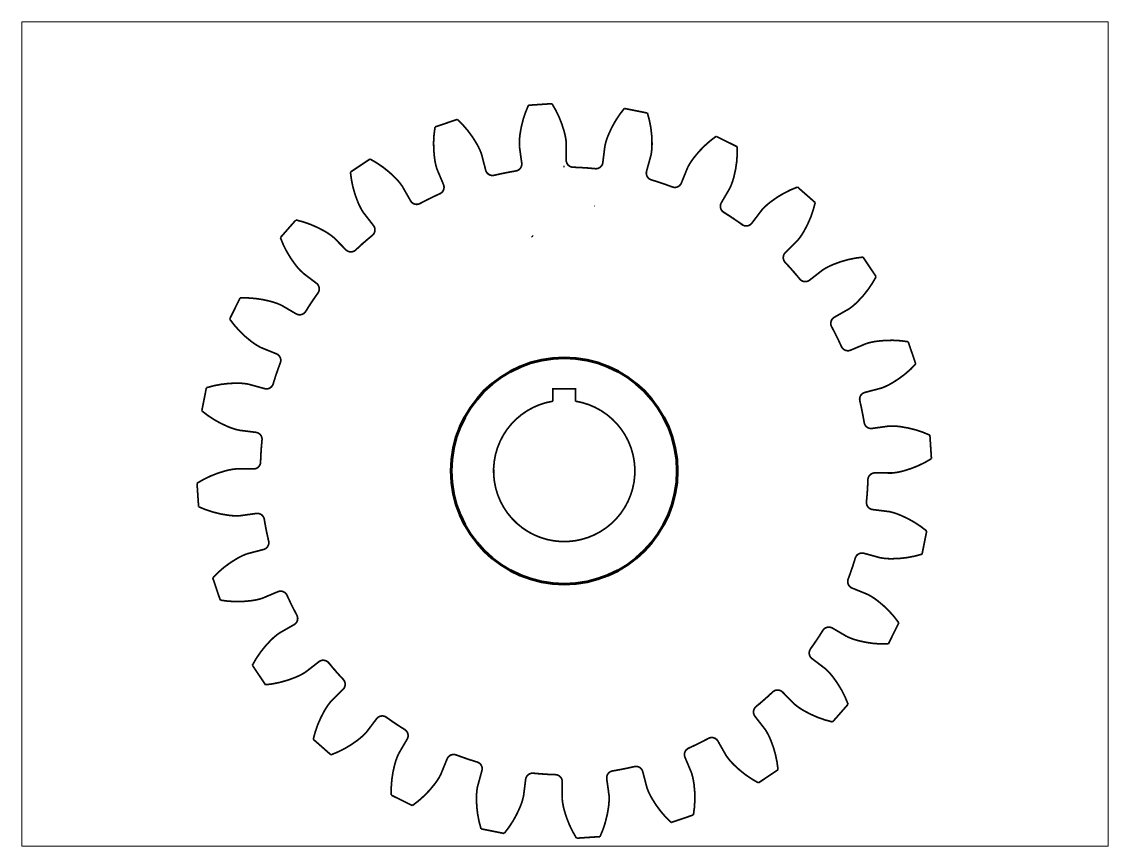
# Paper-space layout 'Presentación1' of a CAD drawing. Header units: millimetres. Extents: x 26 to 231, y 20 to 176.
# The model-space entities are those that its viewports show. They can reach past a viewport. Long polylines and large blocks are cut down to what shows.
import ezdxf

# ---------------------------------------------------------------- set-up
doc = ezdxf.new("R2010")
doc.units = ezdxf.units.MM
doc.layers.add('Capa1', color=7, linetype='Continuous', lineweight=60)

msp = doc.modelspace()

# ---------------------------------------------------------------- linework, layer by layer
msp.add_line((200, 169), (204, 169))
at = {"const_width": 0.6}
for points in [[(230.83, 242.98, -0.018199), (238.24, 240.47, 0.018199), (230.83, 242.98, -0.407572), (229.13, 246.04), (230.73, 251.86, 0.045507), (231.06, 255.91, 0.074831), (229.44, 266.62), (221.26, 268.25, 0.074831), (215.66, 258.97, 0.045507), (214.41, 255.1), (213.66, 249.12, -0.407572), (210.93, 246.94, 0.018199), (203.12, 247.45, -0.407572), (200.7, 249.97), (200.73, 256, 0.045507), (200, 260, 0.074831), (195.66, 269.93), (187.34, 269.38, 0.074831), (184.34, 258.97, 0.045507), (184.13, 254.91), (184.96, 248.94, -0.407572), (182.88, 246.13, 0.018199), (175.21, 244.6, -0.018199), (182.88, 246.13)], [(155.99, 238.08, 0.018199), (148.98, 234.62, -0.018199), (155.99, 238.08, 0.407572), (157.27, 241.33), (154.93, 246.89, -0.045507), (154.08, 250.87, -0.074831), (154.29, 261.7), (162.18, 264.38, -0.074831), (168.94, 255.91, -0.045507), (170.69, 252.24), (172.21, 246.4, 0.407572), (175.21, 244.6)], [(238.24, 240.47, 0.407572), (241.44, 241.86), (243.71, 247.45, -0.045507), (245.92, 250.87, -0.074831), (253.73, 258.38), (261.21, 254.69, -0.074831), (260, 243.92, -0.045507), (258.63, 240.09), (255.59, 234.89, 0.407572), (256.43, 231.5, -0.018199), (262.94, 227.15, 0.407572), (266.39, 227.67), (270.03, 232.47, -0.045507), (273.05, 235.2, -0.074831), (282.54, 240.44), (288.8, 234.94, -0.074831), (284.85, 224.85, -0.045507), (282.54, 221.5), (278.25, 217.27, 0.407572), (278.19, 213.77, -0.018199), (283.35, 207.89, 0.407572), (286.82, 207.5), (291.58, 211.2, -0.045507), (295.2, 213.05, -0.074831), (305.72, 215.65), (310.35, 208.72, -0.074831), (303.92, 200, -0.045507), (300.82, 197.36), (295.58, 194.38, 0.407572), (294.62, 191.02, -0.018199), (298.08, 184.01, 0.407572), (301.33, 182.73), (306.89, 185.07, -0.045507), (310.87, 185.92, -0.074831), (321.7, 185.71), (324.38, 177.82, -0.074831), (315.91, 171.06, -0.045507), (312.24, 169.31), (306.4, 167.79)], [(132.11, 223.35, 0.407572), (132.5, 226.82), (128.8, 231.58, -0.045507), (126.95, 235.2, -0.074831), (124.35, 245.72), (131.28, 250.35, -0.074831), (140, 243.92, -0.045507), (142.64, 240.82), (145.62, 235.58, 0.407572), (148.98, 234.62)], [(99.53, 178.24, 0.407572), (98.14, 181.44), (92.55, 183.71, -0.045507), (89.13, 185.92, -0.074831), (81.62, 193.73), (85.31, 201.21, -0.074831), (96.08, 200, -0.045507), (99.91, 198.63), (105.11, 195.59, 0.407572), (108.5, 196.43, -0.018199), (112.85, 202.94, 0.407572), (112.33, 206.39), (107.53, 210.03, -0.045507), (104.8, 213.05, -0.074831), (99.56, 222.54), (105.06, 228.8, -0.074831), (115.15, 224.85, -0.045507), (118.5, 222.54), (122.73, 218.25, 0.407572), (126.23, 218.19)], [(132.11, 223.35, 0.018199), (126.23, 218.19)], [(137.06, 52.85, 0.407572), (133.61, 52.33), (129.97, 47.53, -0.045507), (126.95, 44.8, -0.074831), (117.46, 39.56), (111.2, 45.06, -0.074831), (115.15, 55.15, -0.045507), (117.46, 58.5), (121.75, 62.73, 0.407572), (121.81, 66.23, -0.018199), (116.65, 72.11, 0.407572), (113.18, 72.5), (108.42, 68.8, -0.045507), (104.8, 66.95, -0.074831), (94.28, 64.35), (89.65, 71.28, -0.074831), (96.08, 80, -0.045507), (99.18, 82.64), (104.42, 85.62, 0.407572), (105.38, 88.98, -0.018199), (101.92, 95.99, 0.407572), (98.67, 97.27), (93.11, 94.93, -0.045507), (89.13, 94.08, -0.074831), (78.3, 94.29), (75.62, 102.18, -0.074831), (84.09, 108.94, -0.045507), (87.76, 110.69), (93.6, 112.21, 0.407572), (95.4, 115.21, -0.018199), (93.87, 122.88, 0.407572), (91.06, 124.96), (85.09, 124.13, -0.045507), (81.03, 124.34, -0.074831), (70.62, 127.34), (70.07, 135.66, -0.074831), (80, 140, -0.045507), (84, 140.73), (90.03, 140.7, 0.407572), (92.55, 143.12, -0.018199), (93.06, 150.93, 0.407572), (90.88, 153.66), (84.9, 154.41, -0.045507), (81.03, 155.66, -0.074831), (71.75, 161.26), (73.38, 169.44, -0.074831), (84.09, 171.06, -0.045507), (88.14, 170.73), (93.96, 169.13, 0.407572), (97.02, 170.83, -0.018199), (99.53, 178.24, 0.018199), (97.02, 170.83)], [(306.4, 167.79, 0.407572), (304.6, 164.79)], [(306.13, 157.12, 0.018199), (304.6, 164.79, -0.018199), (306.13, 157.12, 0.407572), (308.94, 155.04), (314.91, 155.87, -0.045507), (318.97, 155.66, -0.074831), (329.38, 152.66), (329.93, 144.34, -0.074831), (320, 140, -0.045507), (316, 139.27), (309.97, 139.3, 0.407572), (307.45, 136.88)], [(306.94, 129.07, 0.018199), (307.45, 136.88, -0.018199), (306.94, 129.07, 0.407572), (309.12, 126.34), (315.1, 125.59, -0.045507), (318.97, 124.34, -0.074831), (328.25, 118.74), (326.62, 110.56, -0.074831), (315.91, 108.94, -0.045507), (311.86, 109.27), (306.04, 110.87, 0.407572), (302.98, 109.17, -0.018199), (300.47, 101.76, 0.407572), (301.86, 98.56), (307.45, 96.29, -0.045507), (310.87, 94.08, -0.074831), (318.38, 86.27), (314.69, 78.79, -0.074831), (303.92, 80, -0.045507), (300.09, 81.37), (294.89, 84.41, 0.407572), (291.5, 83.57, -0.018199), (287.15, 77.06, 0.407572), (287.67, 73.61), (292.47, 69.97, -0.045507), (295.2, 66.95, -0.074831), (300.44, 57.46), (294.94, 51.2, -0.074831), (284.85, 55.15, -0.045507), (281.5, 57.46), (277.27, 61.75, 0.407572), (273.77, 61.81)], [(273.77, 61.81, -0.018199), (267.89, 56.65, 0.407572), (267.5, 53.18), (271.2, 48.42, -0.045507), (273.05, 44.8, -0.074831), (275.65, 34.28), (268.72, 29.65, -0.074831), (260, 36.08, -0.045507), (257.36, 39.18), (254.38, 44.42, 0.407572), (251.02, 45.38, -0.018199), (244.01, 41.92, 0.407572), (242.73, 38.67), (245.07, 33.11, -0.045507), (245.92, 29.13, -0.074831), (245.71, 18.3), (237.82, 15.62, -0.074831), (231.06, 24.09, -0.045507), (229.31, 27.76), (227.79, 33.6, 0.407572), (224.79, 35.4)], [(161.76, 39.53, 0.407572), (158.56, 38.14), (156.29, 32.55, -0.045507), (154.08, 29.13, -0.074831), (146.27, 21.62), (138.79, 25.31, -0.074831), (140, 36.08, -0.045507), (141.37, 39.91), (144.41, 45.11, 0.407572), (143.57, 48.5, -0.018199), (137.06, 52.85, 0.018199), (143.57, 48.5)], [(169.17, 37.02, -0.018199), (161.76, 39.53, 0.018199), (169.17, 37.02, -0.407572), (170.87, 33.96), (169.27, 28.14, 0.045507), (168.94, 24.09, 0.074831), (170.56, 13.38), (178.74, 11.75, 0.074831), (184.34, 21.03, 0.045507), (185.59, 24.9), (186.34, 30.88, -0.407572), (189.07, 33.06, 0.018199), (196.88, 32.55, -0.018199), (189.07, 33.06)], [(217.12, 33.87, 0.018199), (224.79, 35.4, -0.018199), (217.12, 33.87, 0.407572), (215.04, 31.06), (215.87, 25.09, -0.045507), (215.66, 21.03, -0.074831), (212.66, 10.62), (204.34, 10.07, -0.074831), (200, 20, -0.045507), (199.27, 24), (199.3, 30.03, 0.407572), (196.88, 32.55)]]:
    msp.add_lwpolyline(points, format="xyb", dxfattribs=at)
msp.add_lwpolyline([(196, 169), (196, 164.68, 12.419481), (204, 164.68), (204, 169)], format="xyb", close=True, dxfattribs=at)
for centre, radius, start, end in [((178.43, 253.98), 22.4, 343.1953, 344.3995), ((200, 140), 107.5, 85.1647, 88.3353), ((206.51, 255.82), 22.4, 280.5813, 280.7415), ((200, 140), 107.5, 54.1647, 58.3353), ((200, 140), 107.5, 129.1647, 133.3353), ((164.85, 250.55), 36.4, 310.3424, 311.6261), ((200, 140), 107.5, 39.1647, 43.3353), ((200, 140), 107.5, 144.1647, 148.3353), ((200, 140), 107.5, 24.1647, 28.3353), ((200, 140), 107.5, 174.1647, 178.3353), ((200, 140), 107.5, 189.1647, 193.3353), ((200, 140), 107.5, 339.1647, 343.3353), ((200, 140), 107.5, 204.1647, 208.3353), ((200, 140), 107.5, 324.1647, 328.3353), ((200, 140), 107.5, 219.1647, 223.3353), ((200, 140), 107.5, 309.1647, 313.3353), ((200, 140), 107.5, 294.1647, 298.3353)]:
    msp.add_arc(centre, radius, start, end)
at = {"layer": 'Capa1'}
msp.add_circle((200, 140), 40, dxfattribs=at)

psp = doc.layouts.new('Presentación1')

# ---------------------------------------------------------------- viewports
at = {"layer": 'Capa1'}
psp.add_viewport(center=(128.5, 97.5), size=(205.6, 156), view_center_point=(200.27, 153.07), view_height=291.7071, dxfattribs=at)

doc.saveas('drawing.dxf')
